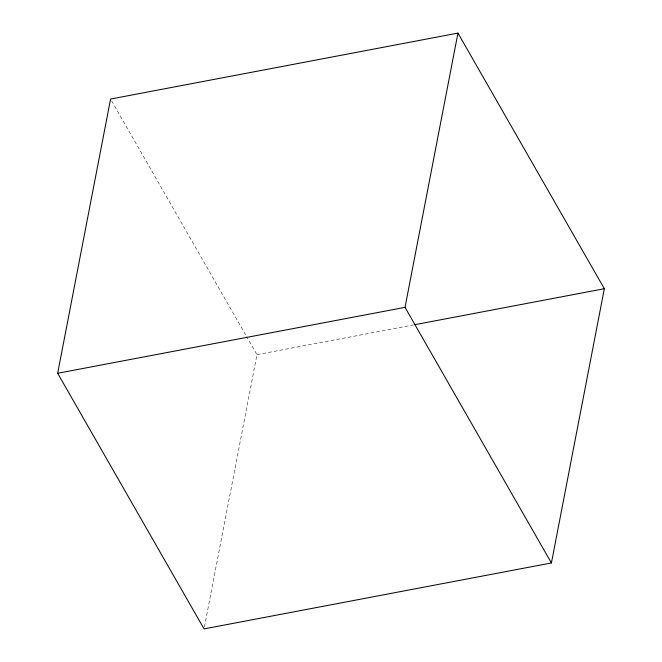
<?xml version="1.0" encoding="UTF-8"?>
<svg xmlns="http://www.w3.org/2000/svg" width="662" height="662" viewBox="0 0 662 662"><rect width="100%" height="100%" fill="white"/><g stroke="black" fill="none" stroke-linecap="round" stroke-linejoin="round"><path stroke-width="0.5" stroke-dasharray="3.31 2.48" d="M204.442 626.873L256.972 354.658L246.694 336.718M256.972 354.658L413.386 324.959M111.605 100.839L246.181 335.816"/><path stroke-width="0.99" d="M57.66 373.285L110.579 99.043L457.947 33.1L604.34 288.715L551.421 562.957L204.053 628.9L57.66 373.285L405.028 307.342L457.947 33.1M414.404 324.769L604.34 288.715M405.028 307.342L551.421 562.957"/></g></svg>
